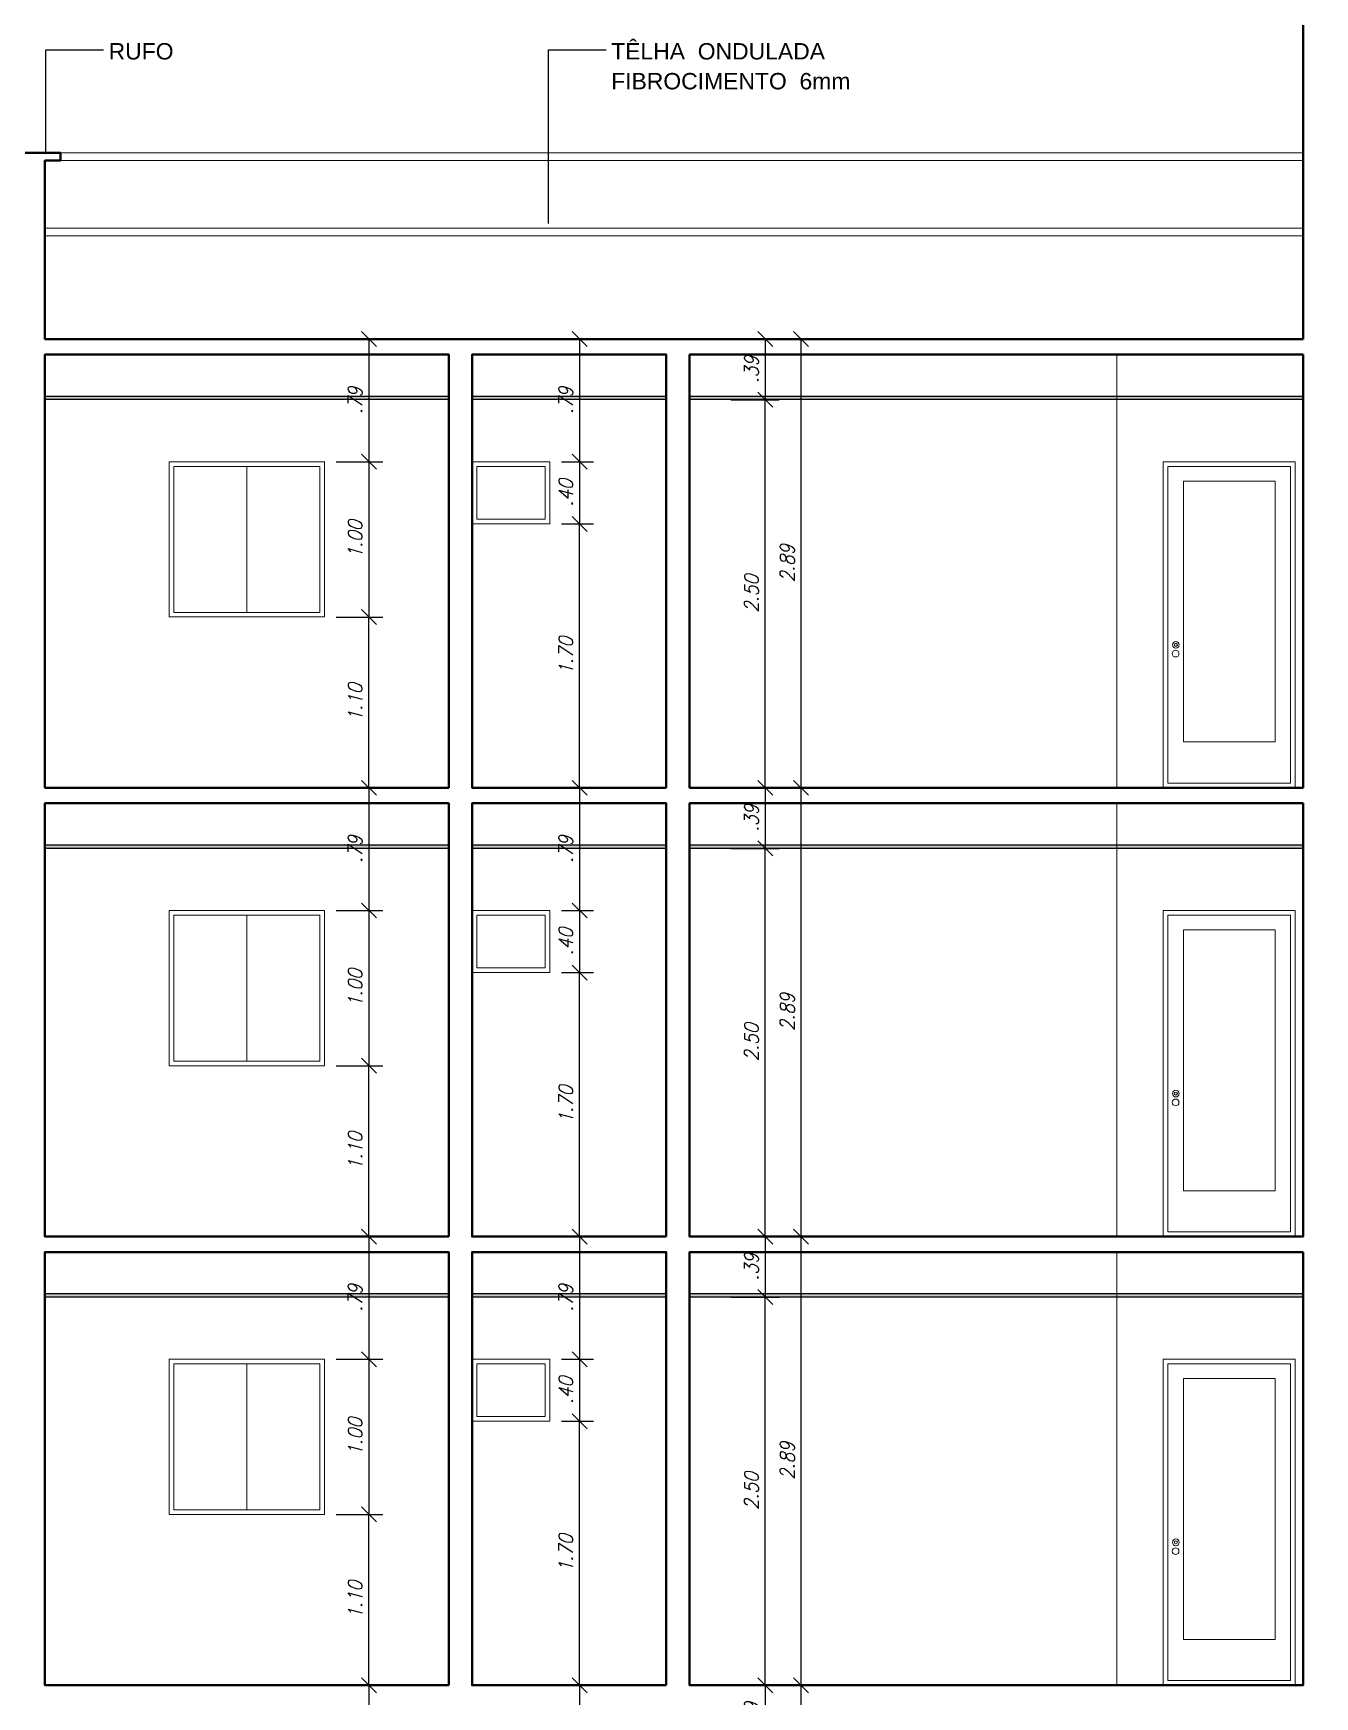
# Model space of a CAD drawing. Header units: millimetres. Extents: x 1865 to 2133, y 1062 to 1142.
# Drawn here: x 1969.46 to 1977.71, y 1117.88 to 1128.59 of the extents above; entities that cross this region are included whole.
import ezdxf

# ---------------------------------------------------------------- set-up
doc = ezdxf.new("R2010")
doc.units = ezdxf.units.MM
doc.header["$PDMODE"] = 35
for name, color, linetype, lineweight in [('COBERTA', 34, 'Continuous', 9), ('Cota', 7, 'Continuous', 9), ('ESQ_INTER', 250, 'Continuous', 9), ('ESQUADRIAS', 250, 'Continuous', 9), ('Plarga', 7, 'Continuous', 40), ('texto', 7, 'Continuous', 13)]:
    doc.layers.add(name, color=color, linetype=linetype, lineweight=lineweight)
doc.layers.add('FÔRRO DE GÊSSO', color=133, linetype='Continuous')
doc.styles.add('arial', font='arial.ttf')
doc.styles.add('romans15', font='romans.shx', dxfattribs={"width": 0.9, "oblique": 15})
doc.dimstyles.new('COTA_50', dxfattribs={"dimscale": 0.5, "dimtxt": 0.181, "dimasz": 0.193, "dimexe": 0.18, "dimexo": 0.15, "dimgap": 0.085, "dimtad": 1, "dimzin": 4, "dimdsep": 46, "dimtxsty": 'romans15', "dimblk1": 'OBLIQUE', "dimblk2": 'OBLIQUE', "dimsah": 1, "dimcen": 0.09, "dimclrd": 256, "dimclre": 256, "dimclrt": 256, "dimadec": 0, "dimazin": 0, "dimtfac": 1, "dimtmove": 2, "dimatfit": 3, "dimldrblk": 'NONE', "dimfxl": 1, "dimtolj": 1, "dimtzin": 1, "dimarcsym": 0})

# ---------------------------------------------------------------- blocks, each defined once
blk = doc.blocks.new('_OBLIQUE')
at = {"color": 0, "linetype": 'ByBlock'}
blk.add_line((-0.5, -0.5), (0.5, 0.5), dxfattribs=at)
blk = doc.blocks.new('*D5')
at = {"layer": 'Cota', "lineweight": -2, "transparency": 16777216}
for p, q in [((1971.411, 1117.953), (1971.712, 1117.953)), ((1971.622, 1117.953), (1971.622, 1117.163)), ((1971.411, 1117.163), (1971.712, 1117.163))]:
    blk.add_line(p, q, dxfattribs=at)
at = {"layer": 'Defpoints', "color": 0, "transparency": 16777216}
for p in [(1971.336, 1117.953), (1971.336, 1117.163), (1971.622, 1117.163)]:
    blk.add_point(p, dxfattribs=at)
at = {"layer": 'Cota', "lineweight": -2, "transparency": 16777216, "xscale": 0.0965, "yscale": 0.0965, "zscale": 0.0965}
for p, rotation in [((1971.622, 1117.953), 90), ((1971.622, 1117.163), 270)]:
    blk.add_blockref('_OBLIQUE', p, dxfattribs=dict(at, rotation=rotation))
at = {"layer": 'Cota', "transparency": 16777216, "insert": (1971.534, 1117.558), "char_height": 0.0905, "attachment_point": 5, "rotation": 90, "style": 'romans15'}
blk.add_mtext('\\A1;.79', dxfattribs=at)
blk = doc.blocks.new('_None')
blk = doc.blocks.new('*D8')
at = {"layer": 'Cota', "lineweight": -2, "transparency": 16777216}
for p, q in [((1972.767, 1117.953), (1973.068, 1117.953)), ((1972.978, 1117.953), (1972.978, 1117.163)), ((1972.861, 1117.163), (1973.068, 1117.163))]:
    blk.add_line(p, q, dxfattribs=at)
at = {"layer": 'Defpoints', "color": 0, "transparency": 16777216}
for p in [(1972.692, 1117.953), (1972.786, 1117.163), (1972.978, 1117.163)]:
    blk.add_point(p, dxfattribs=at)
at = {"layer": 'Cota', "lineweight": -2, "transparency": 16777216, "xscale": 0.0965, "yscale": 0.0965, "zscale": 0.0965}
for p, rotation in [((1972.978, 1117.953), 90), ((1972.978, 1117.163), 270)]:
    blk.add_blockref('_OBLIQUE', p, dxfattribs=dict(at, rotation=rotation))
at = {"layer": 'Cota', "transparency": 16777216, "insert": (1972.89, 1117.558), "char_height": 0.0905, "attachment_point": 5, "rotation": 90, "style": 'romans15'}
blk.add_mtext('\\A1;.79', dxfattribs=at)
blk = doc.blocks.new('*D13')
at = {"layer": 'Cota', "lineweight": -2, "transparency": 16777216}
for p, q in [((1971.411, 1120.053), (1971.712, 1120.053)), ((1971.622, 1120.053), (1971.622, 1119.053)), ((1971.411, 1119.053), (1971.712, 1119.053))]:
    blk.add_line(p, q, dxfattribs=at)
at = {"layer": 'Defpoints', "color": 0, "transparency": 16777216}
for p in [(1971.336, 1120.053), (1971.336, 1119.053), (1971.622, 1119.053)]:
    blk.add_point(p, dxfattribs=at)
at = {"layer": 'Cota', "lineweight": -2, "transparency": 16777216, "xscale": 0.0965, "yscale": 0.0965, "zscale": 0.0965}
for p, rotation in [((1971.622, 1120.053), 90), ((1971.622, 1119.053), 270)]:
    blk.add_blockref('_OBLIQUE', p, dxfattribs=dict(at, rotation=rotation))
at = {"layer": 'Cota', "transparency": 16777216, "insert": (1971.534, 1119.553), "char_height": 0.0905, "attachment_point": 5, "rotation": 90, "style": 'romans15'}
blk.add_mtext('\\A1;1.00', dxfattribs=at)
blk = doc.blocks.new('*D14')
at = {"layer": 'Cota', "lineweight": -2, "transparency": 16777216}
for p, q in [((1971.411, 1119.053), (1971.712, 1119.053)), ((1971.622, 1117.953), (1971.622, 1119.053)), ((1971.411, 1117.953), (1971.712, 1117.953))]:
    blk.add_line(p, q, dxfattribs=at)
at = {"layer": 'Defpoints', "color": 0, "transparency": 16777216}
for p in [(1971.336, 1119.053), (1971.622, 1119.053), (1971.336, 1117.953)]:
    blk.add_point(p, dxfattribs=at)
at = {"layer": 'Cota', "lineweight": -2, "transparency": 16777216, "xscale": 0.0965, "yscale": 0.0965, "zscale": 0.0965}
for p, rotation in [((1971.622, 1119.053), 90), ((1971.622, 1117.953), 270)]:
    blk.add_blockref('_OBLIQUE', p, dxfattribs=dict(at, rotation=rotation))
at = {"layer": 'Cota', "transparency": 16777216, "insert": (1971.534, 1118.503), "char_height": 0.0905, "attachment_point": 5, "rotation": 90, "style": 'romans15'}
blk.add_mtext('\\A1;1.10', dxfattribs=at)
blk = doc.blocks.new('*D15')
at = {"layer": 'Cota', "lineweight": -2, "transparency": 16777216}
for p, q in [((1971.411, 1120.843), (1971.712, 1120.843)), ((1971.622, 1120.843), (1971.622, 1120.053)), ((1971.411, 1120.053), (1971.712, 1120.053))]:
    blk.add_line(p, q, dxfattribs=at)
at = {"layer": 'Defpoints', "color": 0, "transparency": 16777216}
for p in [(1971.336, 1120.843), (1971.336, 1120.053), (1971.622, 1120.053)]:
    blk.add_point(p, dxfattribs=at)
at = {"layer": 'Cota', "lineweight": -2, "transparency": 16777216, "xscale": 0.0965, "yscale": 0.0965, "zscale": 0.0965}
for p, rotation in [((1971.622, 1120.843), 90), ((1971.622, 1120.053), 270)]:
    blk.add_blockref('_OBLIQUE', p, dxfattribs=dict(at, rotation=rotation))
at = {"layer": 'Cota', "transparency": 16777216, "insert": (1971.534, 1120.448), "char_height": 0.0905, "attachment_point": 5, "rotation": 90, "style": 'romans15'}
blk.add_mtext('\\A1;.79', dxfattribs=at)
blk = doc.blocks.new('*D16')
at = {"layer": 'Cota', "lineweight": -2, "transparency": 16777216}
for p, q in [((1972.861, 1120.053), (1973.068, 1120.053)), ((1972.978, 1120.053), (1972.978, 1119.653)), ((1972.861, 1119.653), (1973.068, 1119.653))]:
    blk.add_line(p, q, dxfattribs=at)
at = {"layer": 'Defpoints', "color": 0, "transparency": 16777216}
for p in [(1972.786, 1120.053), (1972.786, 1119.653), (1972.978, 1119.653)]:
    blk.add_point(p, dxfattribs=at)
at = {"layer": 'Cota', "lineweight": -2, "transparency": 16777216, "xscale": 0.0965, "yscale": 0.0965, "zscale": 0.0965}
for p, rotation in [((1972.978, 1120.053), 90), ((1972.978, 1119.653), 270)]:
    blk.add_blockref('_OBLIQUE', p, dxfattribs=dict(at, rotation=rotation))
at = {"layer": 'Cota', "transparency": 16777216, "insert": (1972.89, 1119.853), "char_height": 0.0905, "attachment_point": 5, "rotation": 90, "style": 'romans15'}
blk.add_mtext('\\A1;.40', dxfattribs=at)
blk = doc.blocks.new('*D17')
at = {"layer": 'Cota', "lineweight": -2, "transparency": 16777216}
for p, q in [((1972.861, 1119.653), (1973.068, 1119.653)), ((1972.978, 1117.953), (1972.978, 1119.653)), ((1972.767, 1117.953), (1973.068, 1117.953))]:
    blk.add_line(p, q, dxfattribs=at)
at = {"layer": 'Defpoints', "color": 0, "transparency": 16777216}
for p in [(1972.786, 1119.653), (1972.978, 1119.653), (1972.692, 1117.953)]:
    blk.add_point(p, dxfattribs=at)
at = {"layer": 'Cota', "lineweight": -2, "transparency": 16777216, "xscale": 0.0965, "yscale": 0.0965, "zscale": 0.0965}
for p, rotation in [((1972.978, 1119.653), 90), ((1972.978, 1117.953), 270)]:
    blk.add_blockref('_OBLIQUE', p, dxfattribs=dict(at, rotation=rotation))
at = {"layer": 'Cota', "transparency": 16777216, "insert": (1972.89, 1118.803), "char_height": 0.0905, "attachment_point": 5, "rotation": 90, "style": 'romans15'}
blk.add_mtext('\\A1;1.70', dxfattribs=at)
blk = doc.blocks.new('*D18')
at = {"layer": 'Cota', "lineweight": -2, "transparency": 16777216}
for p, q in [((1972.767, 1120.843), (1973.068, 1120.843)), ((1972.978, 1120.843), (1972.978, 1120.053)), ((1972.861, 1120.053), (1973.068, 1120.053))]:
    blk.add_line(p, q, dxfattribs=at)
at = {"layer": 'Defpoints', "color": 0, "transparency": 16777216}
for p in [(1972.692, 1120.843), (1972.786, 1120.053), (1972.978, 1120.053)]:
    blk.add_point(p, dxfattribs=at)
at = {"layer": 'Cota', "lineweight": -2, "transparency": 16777216, "xscale": 0.0965, "yscale": 0.0965, "zscale": 0.0965}
for p, rotation in [((1972.978, 1120.843), 90), ((1972.978, 1120.053), 270)]:
    blk.add_blockref('_OBLIQUE', p, dxfattribs=dict(at, rotation=rotation))
at = {"layer": 'Cota', "transparency": 16777216, "insert": (1972.89, 1120.448), "char_height": 0.0905, "attachment_point": 5, "rotation": 90, "style": 'romans15'}
blk.add_mtext('\\A1;.79', dxfattribs=at)
blk = doc.blocks.new('*D19')
at = {"layer": 'Cota', "lineweight": -2, "transparency": 16777216}
for p, q in [((1971.411, 1122.943), (1971.712, 1122.943)), ((1971.622, 1122.943), (1971.622, 1121.943)), ((1971.411, 1121.943), (1971.712, 1121.943))]:
    blk.add_line(p, q, dxfattribs=at)
at = {"layer": 'Defpoints', "color": 0, "transparency": 16777216}
for p in [(1971.336, 1122.943), (1971.336, 1121.943), (1971.622, 1121.943)]:
    blk.add_point(p, dxfattribs=at)
at = {"layer": 'Cota', "lineweight": -2, "transparency": 16777216, "xscale": 0.0965, "yscale": 0.0965, "zscale": 0.0965}
for p, rotation in [((1971.622, 1122.943), 90), ((1971.622, 1121.943), 270)]:
    blk.add_blockref('_OBLIQUE', p, dxfattribs=dict(at, rotation=rotation))
at = {"layer": 'Cota', "transparency": 16777216, "insert": (1971.534, 1122.443), "char_height": 0.0905, "attachment_point": 5, "rotation": 90, "style": 'romans15'}
blk.add_mtext('\\A1;1.00', dxfattribs=at)
blk = doc.blocks.new('*D20')
at = {"layer": 'Cota', "lineweight": -2, "transparency": 16777216}
for p, q in [((1971.411, 1121.943), (1971.712, 1121.943)), ((1971.622, 1120.843), (1971.622, 1121.943)), ((1971.411, 1120.843), (1971.712, 1120.843))]:
    blk.add_line(p, q, dxfattribs=at)
at = {"layer": 'Defpoints', "color": 0, "transparency": 16777216}
for p in [(1971.336, 1121.943), (1971.622, 1121.943), (1971.336, 1120.843)]:
    blk.add_point(p, dxfattribs=at)
at = {"layer": 'Cota', "lineweight": -2, "transparency": 16777216, "xscale": 0.0965, "yscale": 0.0965, "zscale": 0.0965}
for p, rotation in [((1971.622, 1121.943), 90), ((1971.622, 1120.843), 270)]:
    blk.add_blockref('_OBLIQUE', p, dxfattribs=dict(at, rotation=rotation))
at = {"layer": 'Cota', "transparency": 16777216, "insert": (1971.534, 1121.393), "char_height": 0.0905, "attachment_point": 5, "rotation": 90, "style": 'romans15'}
blk.add_mtext('\\A1;1.10', dxfattribs=at)
blk = doc.blocks.new('*D21')
at = {"layer": 'Cota', "lineweight": -2, "transparency": 16777216}
for p, q in [((1971.411, 1123.733), (1971.712, 1123.733)), ((1971.622, 1123.733), (1971.622, 1122.943)), ((1971.411, 1122.943), (1971.712, 1122.943))]:
    blk.add_line(p, q, dxfattribs=at)
at = {"layer": 'Defpoints', "color": 0, "transparency": 16777216}
for p in [(1971.336, 1123.733), (1971.336, 1122.943), (1971.622, 1122.943)]:
    blk.add_point(p, dxfattribs=at)
at = {"layer": 'Cota', "lineweight": -2, "transparency": 16777216, "xscale": 0.0965, "yscale": 0.0965, "zscale": 0.0965}
for p, rotation in [((1971.622, 1123.733), 90), ((1971.622, 1122.943), 270)]:
    blk.add_blockref('_OBLIQUE', p, dxfattribs=dict(at, rotation=rotation))
at = {"layer": 'Cota', "transparency": 16777216, "insert": (1971.534, 1123.338), "char_height": 0.0905, "attachment_point": 5, "rotation": 90, "style": 'romans15'}
blk.add_mtext('\\A1;.79', dxfattribs=at)
blk = doc.blocks.new('*D22')
at = {"layer": 'Cota', "lineweight": -2, "transparency": 16777216}
for p, q in [((1972.861, 1122.943), (1973.068, 1122.943)), ((1972.978, 1122.943), (1972.978, 1122.543)), ((1972.861, 1122.543), (1973.068, 1122.543))]:
    blk.add_line(p, q, dxfattribs=at)
at = {"layer": 'Defpoints', "color": 0, "transparency": 16777216}
for p in [(1972.786, 1122.943), (1972.786, 1122.543), (1972.978, 1122.543)]:
    blk.add_point(p, dxfattribs=at)
at = {"layer": 'Cota', "lineweight": -2, "transparency": 16777216, "xscale": 0.0965, "yscale": 0.0965, "zscale": 0.0965}
for p, rotation in [((1972.978, 1122.943), 90), ((1972.978, 1122.543), 270)]:
    blk.add_blockref('_OBLIQUE', p, dxfattribs=dict(at, rotation=rotation))
at = {"layer": 'Cota', "transparency": 16777216, "insert": (1972.89, 1122.743), "char_height": 0.0905, "attachment_point": 5, "rotation": 90, "style": 'romans15'}
blk.add_mtext('\\A1;.40', dxfattribs=at)
blk = doc.blocks.new('*D23')
at = {"layer": 'Cota', "lineweight": -2, "transparency": 16777216}
for p, q in [((1972.861, 1122.543), (1973.068, 1122.543)), ((1972.978, 1120.843), (1972.978, 1122.543)), ((1972.767, 1120.843), (1973.068, 1120.843))]:
    blk.add_line(p, q, dxfattribs=at)
at = {"layer": 'Defpoints', "color": 0, "transparency": 16777216}
for p in [(1972.786, 1122.543), (1972.978, 1122.543), (1972.692, 1120.843)]:
    blk.add_point(p, dxfattribs=at)
at = {"layer": 'Cota', "lineweight": -2, "transparency": 16777216, "xscale": 0.0965, "yscale": 0.0965, "zscale": 0.0965}
for p, rotation in [((1972.978, 1122.543), 90), ((1972.978, 1120.843), 270)]:
    blk.add_blockref('_OBLIQUE', p, dxfattribs=dict(at, rotation=rotation))
at = {"layer": 'Cota', "transparency": 16777216, "insert": (1972.89, 1121.693), "char_height": 0.0905, "attachment_point": 5, "rotation": 90, "style": 'romans15'}
blk.add_mtext('\\A1;1.70', dxfattribs=at)
blk = doc.blocks.new('*D24')
at = {"layer": 'Cota', "lineweight": -2, "transparency": 16777216}
for p, q in [((1972.767, 1123.733), (1973.068, 1123.733)), ((1972.978, 1123.733), (1972.978, 1122.943)), ((1972.861, 1122.943), (1973.068, 1122.943))]:
    blk.add_line(p, q, dxfattribs=at)
at = {"layer": 'Defpoints', "color": 0, "transparency": 16777216}
for p in [(1972.692, 1123.733), (1972.786, 1122.943), (1972.978, 1122.943)]:
    blk.add_point(p, dxfattribs=at)
at = {"layer": 'Cota', "lineweight": -2, "transparency": 16777216, "xscale": 0.0965, "yscale": 0.0965, "zscale": 0.0965}
for p, rotation in [((1972.978, 1123.733), 90), ((1972.978, 1122.943), 270)]:
    blk.add_blockref('_OBLIQUE', p, dxfattribs=dict(at, rotation=rotation))
at = {"layer": 'Cota', "transparency": 16777216, "insert": (1972.89, 1123.338), "char_height": 0.0905, "attachment_point": 5, "rotation": 90, "style": 'romans15'}
blk.add_mtext('\\A1;.79', dxfattribs=at)
blk = doc.blocks.new('*D43')
at = {"layer": 'Cota', "lineweight": -2, "transparency": 16777216}
for p, q in [((1971.411, 1125.833), (1971.712, 1125.833)), ((1971.622, 1125.833), (1971.622, 1124.833)), ((1971.411, 1124.833), (1971.712, 1124.833))]:
    blk.add_line(p, q, dxfattribs=at)
at = {"layer": 'Defpoints', "color": 0, "lineweight": 30, "transparency": 16777216}
for p in [(1971.336, 1125.833), (1971.336, 1124.833), (1971.622, 1124.833)]:
    blk.add_point(p, dxfattribs=at)
at = {"layer": 'Cota', "lineweight": -2, "transparency": 16777216, "xscale": 0.0965, "yscale": 0.0965, "zscale": 0.0965}
for p, rotation in [((1971.622, 1125.833), 90), ((1971.622, 1124.833), 270)]:
    blk.add_blockref('_OBLIQUE', p, dxfattribs=dict(at, rotation=rotation))
at = {"layer": 'Cota', "transparency": 16777216, "insert": (1971.534, 1125.333), "char_height": 0.0905, "attachment_point": 5, "rotation": 90, "style": 'romans15'}
blk.add_mtext('\\A1;1.00', dxfattribs=at)
blk = doc.blocks.new('*D44')
at = {"layer": 'Cota', "lineweight": -2, "transparency": 16777216}
for p, q in [((1971.411, 1124.833), (1971.712, 1124.833)), ((1971.622, 1123.733), (1971.622, 1124.833)), ((1971.411, 1123.733), (1971.712, 1123.733))]:
    blk.add_line(p, q, dxfattribs=at)
at = {"layer": 'Defpoints', "color": 0, "lineweight": 30, "transparency": 16777216}
for p in [(1971.336, 1124.833), (1971.622, 1124.833), (1971.336, 1123.733)]:
    blk.add_point(p, dxfattribs=at)
at = {"layer": 'Cota', "lineweight": -2, "transparency": 16777216, "xscale": 0.0965, "yscale": 0.0965, "zscale": 0.0965}
for p, rotation in [((1971.622, 1124.833), 90), ((1971.622, 1123.733), 270)]:
    blk.add_blockref('_OBLIQUE', p, dxfattribs=dict(at, rotation=rotation))
at = {"layer": 'Cota', "transparency": 16777216, "insert": (1971.534, 1124.283), "char_height": 0.0905, "attachment_point": 5, "rotation": 90, "style": 'romans15'}
blk.add_mtext('\\A1;1.10', dxfattribs=at)
blk = doc.blocks.new('*D45')
at = {"layer": 'Cota', "lineweight": -2, "transparency": 16777216}
for p, q in [((1971.411, 1126.623), (1971.712, 1126.623)), ((1971.622, 1126.623), (1971.622, 1125.833)), ((1971.411, 1125.833), (1971.712, 1125.833))]:
    blk.add_line(p, q, dxfattribs=at)
at = {"layer": 'Defpoints', "color": 0, "lineweight": 30, "transparency": 16777216}
for p in [(1971.336, 1126.623), (1971.336, 1125.833), (1971.622, 1125.833)]:
    blk.add_point(p, dxfattribs=at)
at = {"layer": 'Cota', "lineweight": -2, "transparency": 16777216, "xscale": 0.0965, "yscale": 0.0965, "zscale": 0.0965}
for p, rotation in [((1971.622, 1126.623), 90), ((1971.622, 1125.833), 270)]:
    blk.add_blockref('_OBLIQUE', p, dxfattribs=dict(at, rotation=rotation))
at = {"layer": 'Cota', "transparency": 16777216, "insert": (1971.534, 1126.228), "char_height": 0.0905, "attachment_point": 5, "rotation": 90, "style": 'romans15'}
blk.add_mtext('\\A1;.79', dxfattribs=at)
blk = doc.blocks.new('*D46')
at = {"layer": 'Cota', "lineweight": -2, "transparency": 16777216}
for p, q in [((1972.861, 1125.833), (1973.068, 1125.833)), ((1972.978, 1125.833), (1972.978, 1125.433)), ((1972.861, 1125.433), (1973.068, 1125.433))]:
    blk.add_line(p, q, dxfattribs=at)
at = {"layer": 'Defpoints', "color": 0, "lineweight": 30, "transparency": 16777216}
for p in [(1972.786, 1125.833), (1972.786, 1125.433), (1972.978, 1125.433)]:
    blk.add_point(p, dxfattribs=at)
at = {"layer": 'Cota', "lineweight": -2, "transparency": 16777216, "xscale": 0.0965, "yscale": 0.0965, "zscale": 0.0965}
for p, rotation in [((1972.978, 1125.833), 90), ((1972.978, 1125.433), 270)]:
    blk.add_blockref('_OBLIQUE', p, dxfattribs=dict(at, rotation=rotation))
at = {"layer": 'Cota', "transparency": 16777216, "insert": (1972.89, 1125.633), "char_height": 0.0905, "attachment_point": 5, "rotation": 90, "style": 'romans15'}
blk.add_mtext('\\A1;.40', dxfattribs=at)
blk = doc.blocks.new('*D47')
at = {"layer": 'Cota', "lineweight": -2, "transparency": 16777216}
for p, q in [((1972.861, 1125.433), (1973.068, 1125.433)), ((1972.978, 1123.733), (1972.978, 1125.433)), ((1972.767, 1123.733), (1973.068, 1123.733))]:
    blk.add_line(p, q, dxfattribs=at)
at = {"layer": 'Defpoints', "color": 0, "lineweight": 30, "transparency": 16777216}
for p in [(1972.786, 1125.433), (1972.978, 1125.433), (1972.692, 1123.733)]:
    blk.add_point(p, dxfattribs=at)
at = {"layer": 'Cota', "lineweight": -2, "transparency": 16777216, "xscale": 0.0965, "yscale": 0.0965, "zscale": 0.0965}
for p, rotation in [((1972.978, 1125.433), 90), ((1972.978, 1123.733), 270)]:
    blk.add_blockref('_OBLIQUE', p, dxfattribs=dict(at, rotation=rotation))
at = {"layer": 'Cota', "transparency": 16777216, "insert": (1972.89, 1124.583), "char_height": 0.0905, "attachment_point": 5, "rotation": 90, "style": 'romans15'}
blk.add_mtext('\\A1;1.70', dxfattribs=at)
blk = doc.blocks.new('*D48')
at = {"layer": 'Cota', "lineweight": -2, "transparency": 16777216}
for p, q in [((1972.767, 1126.623), (1973.068, 1126.623)), ((1972.978, 1126.623), (1972.978, 1125.833)), ((1972.861, 1125.833), (1973.068, 1125.833))]:
    blk.add_line(p, q, dxfattribs=at)
at = {"layer": 'Defpoints', "color": 0, "lineweight": 30, "transparency": 16777216}
for p in [(1972.692, 1126.623), (1972.786, 1125.833), (1972.978, 1125.833)]:
    blk.add_point(p, dxfattribs=at)
at = {"layer": 'Cota', "lineweight": -2, "transparency": 16777216, "xscale": 0.0965, "yscale": 0.0965, "zscale": 0.0965}
for p, rotation in [((1972.978, 1126.623), 90), ((1972.978, 1125.833), 270)]:
    blk.add_blockref('_OBLIQUE', p, dxfattribs=dict(at, rotation=rotation))
at = {"layer": 'Cota', "transparency": 16777216, "insert": (1972.89, 1126.228), "char_height": 0.0905, "attachment_point": 5, "rotation": 90, "style": 'romans15'}
blk.add_mtext('\\A1;.79', dxfattribs=at)
blk = doc.blocks.new('*D67')
at = {"layer": 'Cota', "lineweight": -2, "transparency": 16777216}
for p, q in [((1973.953, 1117.953), (1974.264, 1117.953)), ((1974.174, 1117.953), (1974.174, 1117.563)), ((1973.953, 1117.563), (1974.264, 1117.563))]:
    blk.add_line(p, q, dxfattribs=at)
at = {"layer": 'Defpoints', "color": 0, "transparency": 16777216}
for p in [(1973.878, 1117.953), (1973.878, 1117.563), (1974.174, 1117.563)]:
    blk.add_point(p, dxfattribs=at)
at = {"layer": 'Cota', "lineweight": -2, "transparency": 16777216, "xscale": 0.0965, "yscale": 0.0965, "zscale": 0.0965}
for p, rotation in [((1974.174, 1117.953), 90), ((1974.174, 1117.563), 270)]:
    blk.add_blockref('_OBLIQUE', p, dxfattribs=dict(at, rotation=rotation))
at = {"layer": 'Cota', "transparency": 16777216, "insert": (1974.086, 1117.758), "char_height": 0.0905, "attachment_point": 5, "rotation": 90, "style": 'romans15'}
blk.add_mtext('\\A1;.39', dxfattribs=at)
blk = doc.blocks.new('*D68')
at = {"layer": 'Cota', "lineweight": -2, "transparency": 16777216}
for p, q in [((1974.249, 1117.953), (1974.494, 1117.953)), ((1974.404, 1115.063), (1974.404, 1117.953)), ((1974.193, 1115.063), (1974.494, 1115.063))]:
    blk.add_line(p, q, dxfattribs=at)
at = {"layer": 'Defpoints', "color": 0, "transparency": 16777216}
for p in [(1974.174, 1117.953), (1974.404, 1117.953), (1974.118, 1115.063)]:
    blk.add_point(p, dxfattribs=at)
at = {"layer": 'Cota', "lineweight": -2, "transparency": 16777216, "xscale": 0.0965, "yscale": 0.0965, "zscale": 0.0965}
for p, rotation in [((1974.404, 1117.953), 90), ((1974.404, 1115.063), 270)]:
    blk.add_blockref('_OBLIQUE', p, dxfattribs=dict(at, rotation=rotation))
at = {"layer": 'Cota', "transparency": 16777216, "insert": (1974.316, 1116.508), "char_height": 0.0905, "attachment_point": 5, "rotation": 90, "style": 'romans15'}
blk.add_mtext('\\A1;2.89', dxfattribs=at)
blk = doc.blocks.new('*D69')
at = {"layer": 'Cota', "lineweight": -2, "transparency": 16777216}
for p, q in [((1973.953, 1120.453), (1974.264, 1120.453)), ((1974.174, 1117.953), (1974.174, 1120.453)), ((1973.963, 1117.953), (1974.264, 1117.953))]:
    blk.add_line(p, q, dxfattribs=at)
at = {"layer": 'Defpoints', "color": 0, "transparency": 16777216}
for p in [(1973.878, 1120.453), (1974.174, 1120.453), (1973.888, 1117.953)]:
    blk.add_point(p, dxfattribs=at)
at = {"layer": 'Cota', "lineweight": -2, "transparency": 16777216, "xscale": 0.0965, "yscale": 0.0965, "zscale": 0.0965}
for p, rotation in [((1974.174, 1120.453), 90), ((1974.174, 1117.953), 270)]:
    blk.add_blockref('_OBLIQUE', p, dxfattribs=dict(at, rotation=rotation))
at = {"layer": 'Cota', "transparency": 16777216, "insert": (1974.086, 1119.203), "char_height": 0.0905, "attachment_point": 5, "rotation": 90, "style": 'romans15'}
blk.add_mtext('\\A1;2.50', dxfattribs=at)
blk = doc.blocks.new('*D70')
at = {"layer": 'Cota', "lineweight": -2, "transparency": 16777216}
for p, q in [((1973.953, 1120.843), (1974.264, 1120.843)), ((1974.174, 1120.843), (1974.174, 1120.453)), ((1973.953, 1120.453), (1974.264, 1120.453))]:
    blk.add_line(p, q, dxfattribs=at)
at = {"layer": 'Defpoints', "color": 0, "transparency": 16777216}
for p in [(1973.878, 1120.843), (1973.878, 1120.453), (1974.174, 1120.453)]:
    blk.add_point(p, dxfattribs=at)
at = {"layer": 'Cota', "lineweight": -2, "transparency": 16777216, "xscale": 0.0965, "yscale": 0.0965, "zscale": 0.0965}
for p, rotation in [((1974.174, 1120.843), 90), ((1974.174, 1120.453), 270)]:
    blk.add_blockref('_OBLIQUE', p, dxfattribs=dict(at, rotation=rotation))
at = {"layer": 'Cota', "transparency": 16777216, "insert": (1974.086, 1120.648), "char_height": 0.0905, "attachment_point": 5, "rotation": 90, "style": 'romans15'}
blk.add_mtext('\\A1;.39', dxfattribs=at)
blk = doc.blocks.new('*D71')
at = {"layer": 'Cota', "lineweight": -2, "transparency": 16777216}
for p, q in [((1974.249, 1120.843), (1974.494, 1120.843)), ((1974.404, 1117.953), (1974.404, 1120.843)), ((1974.193, 1117.953), (1974.494, 1117.953))]:
    blk.add_line(p, q, dxfattribs=at)
at = {"layer": 'Defpoints', "color": 0, "transparency": 16777216}
for p in [(1974.174, 1120.843), (1974.404, 1120.843), (1974.118, 1117.953)]:
    blk.add_point(p, dxfattribs=at)
at = {"layer": 'Cota', "lineweight": -2, "transparency": 16777216, "xscale": 0.0965, "yscale": 0.0965, "zscale": 0.0965}
for p, rotation in [((1974.404, 1120.843), 90), ((1974.404, 1117.953), 270)]:
    blk.add_blockref('_OBLIQUE', p, dxfattribs=dict(at, rotation=rotation))
at = {"layer": 'Cota', "transparency": 16777216, "insert": (1974.316, 1119.398), "char_height": 0.0905, "attachment_point": 5, "rotation": 90, "style": 'romans15'}
blk.add_mtext('\\A1;2.89', dxfattribs=at)
blk = doc.blocks.new('*D72')
at = {"layer": 'Cota', "lineweight": -2, "transparency": 16777216}
for p, q in [((1973.953, 1123.343), (1974.264, 1123.343)), ((1974.174, 1120.843), (1974.174, 1123.343)), ((1973.963, 1120.843), (1974.264, 1120.843))]:
    blk.add_line(p, q, dxfattribs=at)
at = {"layer": 'Defpoints', "color": 0, "transparency": 16777216}
for p in [(1973.878, 1123.343), (1974.174, 1123.343), (1973.888, 1120.843)]:
    blk.add_point(p, dxfattribs=at)
at = {"layer": 'Cota', "lineweight": -2, "transparency": 16777216, "xscale": 0.0965, "yscale": 0.0965, "zscale": 0.0965}
for p, rotation in [((1974.174, 1123.343), 90), ((1974.174, 1120.843), 270)]:
    blk.add_blockref('_OBLIQUE', p, dxfattribs=dict(at, rotation=rotation))
at = {"layer": 'Cota', "transparency": 16777216, "insert": (1974.086, 1122.093), "char_height": 0.0905, "attachment_point": 5, "rotation": 90, "style": 'romans15'}
blk.add_mtext('\\A1;2.50', dxfattribs=at)
blk = doc.blocks.new('*D73')
at = {"layer": 'Cota', "lineweight": -2, "transparency": 16777216}
for p, q in [((1973.953, 1123.733), (1974.264, 1123.733)), ((1974.174, 1123.733), (1974.174, 1123.343)), ((1973.953, 1123.343), (1974.264, 1123.343))]:
    blk.add_line(p, q, dxfattribs=at)
at = {"layer": 'Defpoints', "color": 0, "transparency": 16777216}
for p in [(1973.878, 1123.733), (1973.878, 1123.343), (1974.174, 1123.343)]:
    blk.add_point(p, dxfattribs=at)
at = {"layer": 'Cota', "lineweight": -2, "transparency": 16777216, "xscale": 0.0965, "yscale": 0.0965, "zscale": 0.0965}
for p, rotation in [((1974.174, 1123.733), 90), ((1974.174, 1123.343), 270)]:
    blk.add_blockref('_OBLIQUE', p, dxfattribs=dict(at, rotation=rotation))
at = {"layer": 'Cota', "transparency": 16777216, "insert": (1974.086, 1123.538), "char_height": 0.0905, "attachment_point": 5, "rotation": 90, "style": 'romans15'}
blk.add_mtext('\\A1;.39', dxfattribs=at)
blk = doc.blocks.new('*D74')
at = {"layer": 'Cota', "lineweight": -2, "transparency": 16777216}
for p, q in [((1974.249, 1123.733), (1974.494, 1123.733)), ((1974.404, 1120.843), (1974.404, 1123.733)), ((1974.193, 1120.843), (1974.494, 1120.843))]:
    blk.add_line(p, q, dxfattribs=at)
at = {"layer": 'Defpoints', "color": 0, "transparency": 16777216}
for p in [(1974.174, 1123.733), (1974.404, 1123.733), (1974.118, 1120.843)]:
    blk.add_point(p, dxfattribs=at)
at = {"layer": 'Cota', "lineweight": -2, "transparency": 16777216, "xscale": 0.0965, "yscale": 0.0965, "zscale": 0.0965}
for p, rotation in [((1974.404, 1123.733), 90), ((1974.404, 1120.843), 270)]:
    blk.add_blockref('_OBLIQUE', p, dxfattribs=dict(at, rotation=rotation))
at = {"layer": 'Cota', "transparency": 16777216, "insert": (1974.316, 1122.288), "char_height": 0.0905, "attachment_point": 5, "rotation": 90, "style": 'romans15'}
blk.add_mtext('\\A1;2.89', dxfattribs=at)
blk = doc.blocks.new('*D81')
at = {"layer": 'Cota', "lineweight": -2, "transparency": 16777216}
for p, q in [((1973.953, 1126.233), (1974.264, 1126.233)), ((1974.174, 1123.733), (1974.174, 1126.233)), ((1973.963, 1123.733), (1974.264, 1123.733))]:
    blk.add_line(p, q, dxfattribs=at)
at = {"layer": 'Defpoints', "color": 0, "lineweight": 30, "transparency": 16777216}
for p in [(1973.878, 1126.233), (1974.174, 1126.233), (1973.888, 1123.733)]:
    blk.add_point(p, dxfattribs=at)
at = {"layer": 'Cota', "lineweight": -2, "transparency": 16777216, "xscale": 0.0965, "yscale": 0.0965, "zscale": 0.0965}
for p, rotation in [((1974.174, 1126.233), 90), ((1974.174, 1123.733), 270)]:
    blk.add_blockref('_OBLIQUE', p, dxfattribs=dict(at, rotation=rotation))
at = {"layer": 'Cota', "transparency": 16777216, "insert": (1974.086, 1124.983), "char_height": 0.0905, "attachment_point": 5, "rotation": 90, "style": 'romans15'}
blk.add_mtext('\\A1;2.50', dxfattribs=at)
blk = doc.blocks.new('*D82')
at = {"layer": 'Cota', "lineweight": -2, "transparency": 16777216}
for p, q in [((1973.953, 1126.623), (1974.264, 1126.623)), ((1974.174, 1126.623), (1974.174, 1126.233)), ((1973.953, 1126.233), (1974.264, 1126.233))]:
    blk.add_line(p, q, dxfattribs=at)
at = {"layer": 'Defpoints', "color": 0, "lineweight": 30, "transparency": 16777216}
for p in [(1973.878, 1126.623), (1973.878, 1126.233), (1974.174, 1126.233)]:
    blk.add_point(p, dxfattribs=at)
at = {"layer": 'Cota', "lineweight": -2, "transparency": 16777216, "xscale": 0.0965, "yscale": 0.0965, "zscale": 0.0965}
for p, rotation in [((1974.174, 1126.623), 90), ((1974.174, 1126.233), 270)]:
    blk.add_blockref('_OBLIQUE', p, dxfattribs=dict(at, rotation=rotation))
at = {"layer": 'Cota', "transparency": 16777216, "insert": (1974.086, 1126.428), "char_height": 0.0905, "attachment_point": 5, "rotation": 90, "style": 'romans15'}
blk.add_mtext('\\A1;.39', dxfattribs=at)
blk = doc.blocks.new('*D83')
at = {"layer": 'Cota', "lineweight": -2, "transparency": 16777216}
for p, q in [((1974.249, 1126.623), (1974.494, 1126.623)), ((1974.404, 1123.733), (1974.404, 1126.623)), ((1974.193, 1123.733), (1974.494, 1123.733))]:
    blk.add_line(p, q, dxfattribs=at)
at = {"layer": 'Defpoints', "color": 0, "lineweight": 30, "transparency": 16777216}
for p in [(1974.174, 1126.623), (1974.404, 1126.623), (1974.118, 1123.733)]:
    blk.add_point(p, dxfattribs=at)
at = {"layer": 'Cota', "lineweight": -2, "transparency": 16777216, "xscale": 0.0965, "yscale": 0.0965, "zscale": 0.0965}
for p, rotation in [((1974.404, 1126.623), 90), ((1974.404, 1123.733), 270)]:
    blk.add_blockref('_OBLIQUE', p, dxfattribs=dict(at, rotation=rotation))
at = {"layer": 'Cota', "transparency": 16777216, "insert": (1974.316, 1125.178), "char_height": 0.0905, "attachment_point": 5, "rotation": 90, "style": 'romans15'}
blk.add_mtext('\\A1;2.89', dxfattribs=at)

msp = doc.modelspace()

# ---------------------------------------------------------------- hatches: boundary and pattern name
at = {"layer": 'FÔRRO DE GÊSSO'}
h = msp.add_hatch(color=256, dxfattribs=at)
h.dxf.hatch_style = 1
h.paths.add_polyline_path([(1972.1363, 1126.2533), (1969.5363, 1126.2533), (1969.5363, 1126.2333), (1972.1363, 1126.2333)])
h.paths.add_polyline_path([(1971.6011, 1126.1093), (1971.6011, 1126.3175), (1971.4669, 1126.3534), (1971.4669, 1126.1453)], flags=9)
h = msp.add_hatch(color=256, dxfattribs=at)
h.dxf.hatch_style = 1
h.paths.add_polyline_path([(1973.5363, 1126.2533), (1972.2863, 1126.2533), (1972.2863, 1126.2333), (1973.5363, 1126.2333)])
h.paths.add_polyline_path([(1972.957, 1126.1093), (1972.957, 1126.3175), (1972.8228, 1126.3534), (1972.8228, 1126.1453)], flags=9)
h = msp.add_hatch(color=256, dxfattribs=at)
h.dxf.hatch_style = 1
h.paths.add_polyline_path([(1977.6363, 1126.2533), (1976.4363, 1126.2533), (1976.4363, 1126.2333), (1977.6363, 1126.2333)])
h.paths.add_polyline_path([(1976.4363, 1126.2533), (1973.6863, 1126.2533), (1973.6863, 1126.2333), (1976.4363, 1126.2333)])
h = msp.add_hatch(color=256, dxfattribs=at)
h.dxf.hatch_style = 1
h.paths.add_polyline_path([(1972.1363, 1123.3633), (1969.5363, 1123.3633), (1969.5363, 1123.3433), (1972.1363, 1123.3433)])
h.paths.add_polyline_path([(1971.6011, 1123.2193), (1971.6011, 1123.4275), (1971.4669, 1123.4634), (1971.4669, 1123.2553)], flags=9)
h = msp.add_hatch(color=256, dxfattribs=at)
h.dxf.hatch_style = 1
h.paths.add_polyline_path([(1973.5363, 1123.3633), (1972.2863, 1123.3633), (1972.2863, 1123.3433), (1973.5363, 1123.3433)])
h.paths.add_polyline_path([(1972.957, 1123.2193), (1972.957, 1123.4275), (1972.8228, 1123.4634), (1972.8228, 1123.2553)], flags=9)
h = msp.add_hatch(color=256, dxfattribs=at)
h.dxf.hatch_style = 1
h.paths.add_polyline_path([(1977.6363, 1123.3633), (1976.4363, 1123.3633), (1976.4363, 1123.3433), (1977.6363, 1123.3433)])
h.paths.add_polyline_path([(1976.4363, 1123.3633), (1973.6863, 1123.3633), (1973.6863, 1123.3433), (1976.4363, 1123.3433)])
h = msp.add_hatch(color=256, dxfattribs=at)
h.dxf.hatch_style = 1
h.paths.add_polyline_path([(1972.1363, 1120.4733), (1969.5363, 1120.4733), (1969.5363, 1120.4533), (1972.1363, 1120.4533)])
h.paths.add_polyline_path([(1971.6011, 1120.3293), (1971.6011, 1120.5375), (1971.4669, 1120.5734), (1971.4669, 1120.3653)], flags=9)
h = msp.add_hatch(color=256, dxfattribs=at)
h.dxf.hatch_style = 1
h.paths.add_polyline_path([(1973.5363, 1120.4733), (1972.2863, 1120.4733), (1972.2863, 1120.4533), (1973.5363, 1120.4533)])
h.paths.add_polyline_path([(1972.957, 1120.3293), (1972.957, 1120.5375), (1972.8228, 1120.5734), (1972.8228, 1120.3653)], flags=9)
h = msp.add_hatch(color=256, dxfattribs=at)
h.dxf.hatch_style = 1
h.paths.add_polyline_path([(1977.6363, 1120.4733), (1976.4363, 1120.4733), (1976.4363, 1120.4533), (1977.6363, 1120.4533)])
h.paths.add_polyline_path([(1976.4363, 1120.4733), (1973.6863, 1120.4733), (1973.6863, 1120.4533), (1976.4363, 1120.4533)])

# ---------------------------------------------------------------- linework, layer by layer
at = {"lineweight": 5}
for p, q in [((1969.6363, 1127.8233), (1977.6363, 1127.8233)), ((1969.6363, 1127.7733), (1977.6363, 1127.7733))]:
    msp.add_line(p, q, dxfattribs=at)
for points in [[(1969.5427, 1127.8233), (1969.5427, 1128.4853), (1969.9134, 1128.4853)], [(1972.7781, 1127.3683), (1972.7781, 1128.4853), (1973.1489, 1128.4853)]]:
    msp.add_lwpolyline(points)
for points in [[(1976.4363, 1123.7333), (1976.4363, 1126.5233)], [(1976.4363, 1120.8433), (1976.4363, 1123.6333)], [(1976.4363, 1117.9533), (1976.4363, 1120.7433)]]:
    msp.add_lwpolyline(points, dxfattribs=at)
at = {"layer": 'COBERTA'}
for points in [[(1977.6363, 1127.338), (1969.5363, 1127.338)], [(1977.6363, 1127.2878), (1969.5363, 1127.2878)]]:
    msp.add_lwpolyline(points, dxfattribs=at)
at = {"layer": 'ESQ_INTER'}
for points in [[(1970.3363, 1124.8333), (1971.3363, 1124.8333), (1971.3363, 1125.8333), (1970.3363, 1125.8333)], [(1970.3663, 1124.8633), (1971.3063, 1124.8633), (1971.3063, 1125.8033), (1970.3663, 1125.8033)], [(1972.7863, 1125.4333), (1972.2863, 1125.4333), (1972.2863, 1125.8333), (1972.7863, 1125.8333)], [(1972.7563, 1125.4633), (1972.3163, 1125.4633), (1972.3163, 1125.8033), (1972.7563, 1125.8033)], [(1970.3363, 1121.9433), (1971.3363, 1121.9433), (1971.3363, 1122.9433), (1970.3363, 1122.9433)], [(1970.3663, 1121.9733), (1971.3063, 1121.9733), (1971.3063, 1122.9133), (1970.3663, 1122.9133)], [(1972.7863, 1122.5433), (1972.2863, 1122.5433), (1972.2863, 1122.9433), (1972.7863, 1122.9433)], [(1972.7563, 1122.5733), (1972.3163, 1122.5733), (1972.3163, 1122.9133), (1972.7563, 1122.9133)], [(1970.3363, 1119.0533), (1971.3363, 1119.0533), (1971.3363, 1120.0533), (1970.3363, 1120.0533)], [(1970.3663, 1119.0833), (1971.3063, 1119.0833), (1971.3063, 1120.0233), (1970.3663, 1120.0233)], [(1972.7863, 1119.6533), (1972.2863, 1119.6533), (1972.2863, 1120.0533), (1972.7863, 1120.0533)], [(1972.7563, 1119.6833), (1972.3163, 1119.6833), (1972.3163, 1120.0233), (1972.7563, 1120.0233)]]:
    msp.add_lwpolyline(points, close=True, dxfattribs=at)
for points in [[(1970.8363, 1125.8033), (1970.8363, 1124.8633)], [(1970.8363, 1122.9133), (1970.8363, 1121.9733)], [(1970.8363, 1120.0233), (1970.8363, 1119.0833)]]:
    msp.add_lwpolyline(points, dxfattribs=at)
at = {"layer": 'ESQUADRIAS', "ltscale": 0.02}
for points in [[(1976.7363, 1123.7333), (1976.7363, 1125.8333), (1977.5863, 1125.8333), (1977.5863, 1123.7333)], [(1976.7363, 1120.8433), (1976.7363, 1122.9433), (1977.5863, 1122.9433), (1977.5863, 1120.8433)], [(1976.7363, 1117.9533), (1976.7363, 1120.0533), (1977.5863, 1120.0533), (1977.5863, 1117.9533)]]:
    msp.add_lwpolyline(points, dxfattribs=at)
for points in [[(1976.7663, 1123.7633), (1976.7663, 1125.8033), (1977.5563, 1125.8033), (1977.5563, 1123.7633)], [(1976.8663, 1124.0283), (1976.8663, 1125.7083), (1977.4563, 1125.7083), (1977.4563, 1124.0283)], [(1976.7663, 1120.8733), (1976.7663, 1122.9133), (1977.5563, 1122.9133), (1977.5563, 1120.8733)], [(1976.8663, 1121.1383), (1976.8663, 1122.8183), (1977.4563, 1122.8183), (1977.4563, 1121.1383)], [(1976.7663, 1117.9833), (1976.7663, 1120.0233), (1977.5563, 1120.0233), (1977.5563, 1117.9833)], [(1976.8663, 1118.2483), (1976.8663, 1119.9283), (1977.4563, 1119.9283), (1977.4563, 1118.2483)]]:
    msp.add_lwpolyline(points, close=True, dxfattribs=at)
for centre in [(1976.8159, 1124.5972), (1976.8159, 1121.7072), (1976.8159, 1118.8172)]:
    msp.add_circle(centre, 0.0215, dxfattribs=at)
at = {"layer": 'ESQUADRIAS'}
for centre, radius in [((1976.8174, 1124.6539), 0.0218), ((1976.8174, 1124.6539), 0.01), ((1976.8174, 1121.7639), 0.0218), ((1976.8174, 1121.7639), 0.01), ((1976.8174, 1118.8739), 0.0218), ((1976.8174, 1118.8739), 0.01)]:
    msp.add_circle(centre, radius, dxfattribs=at)
at = {"layer": 'FÔRRO DE GÊSSO'}
for points in [[(1972.1363, 1126.2533), (1969.5363, 1126.2533)], [(1972.1363, 1126.2333), (1969.5363, 1126.2333)], [(1973.5363, 1126.2533), (1972.2863, 1126.2533)], [(1973.5363, 1126.2333), (1972.2863, 1126.2333)], [(1977.6363, 1126.2533), (1973.6863, 1126.2533)], [(1977.6363, 1126.2333), (1973.6863, 1126.2333)], [(1972.1363, 1123.3633), (1969.5363, 1123.3633)], [(1972.1363, 1123.3433), (1969.5363, 1123.3433)], [(1973.5363, 1123.3633), (1972.2863, 1123.3633)], [(1973.5363, 1123.3433), (1972.2863, 1123.3433)], [(1977.6363, 1123.3633), (1973.6863, 1123.3633)], [(1977.6363, 1123.3433), (1973.6863, 1123.3433)], [(1972.1363, 1120.4733), (1969.5363, 1120.4733)], [(1972.1363, 1120.4533), (1969.5363, 1120.4533)], [(1973.5363, 1120.4733), (1972.2863, 1120.4733)], [(1973.5363, 1120.4533), (1972.2863, 1120.4533)], [(1977.6363, 1120.4733), (1973.6863, 1120.4733)], [(1977.6363, 1120.4533), (1973.6863, 1120.4533)]]:
    msp.add_lwpolyline(points, dxfattribs=at)
at = {"layer": 'Plarga'}
for points in [[(1977.6363, 1126.6233), (1977.6363, 1131.4333), (1977.5363, 1131.4333), (1977.5363, 1131.5333), (1985.4358, 1131.5333), (1985.4358, 1131.4333), (1985.3358, 1131.4333), (1985.3358, 1109.4533), (1991.2613, 1109.4533), (1991.2613, 1113.3733), (1991.4613, 1113.3733), (1991.4613, 1109.4533)], [(1977.6363, 1126.6233), (1969.5363, 1126.6233), (1969.5363, 1127.7733), (1969.6363, 1127.7733), (1969.6363, 1127.8233), (1969.3863, 1127.8233), (1969.3863, 1109.4533)]]:
    msp.add_lwpolyline(points, dxfattribs=at)
for points in [[(1972.1363, 1123.7333), (1972.1363, 1126.5233), (1969.5363, 1126.5233), (1969.5363, 1123.7333)], [(1973.5363, 1123.7333), (1972.2863, 1123.7333), (1972.2863, 1126.5233), (1973.5363, 1126.5233)], [(1977.6363, 1126.5233), (1977.6363, 1123.7333), (1973.6863, 1123.7333), (1973.6863, 1126.5233)], [(1972.1363, 1120.8433), (1972.1363, 1123.6333), (1969.5363, 1123.6333), (1969.5363, 1120.8433)], [(1973.5363, 1120.8433), (1972.2863, 1120.8433), (1972.2863, 1123.6333), (1973.5363, 1123.6333)], [(1977.6363, 1123.6333), (1977.6363, 1120.8433), (1973.6863, 1120.8433), (1973.6863, 1123.6333)], [(1972.1363, 1117.9533), (1972.1363, 1120.7433), (1969.5363, 1120.7433), (1969.5363, 1117.9533)], [(1973.5363, 1117.9533), (1972.2863, 1117.9533), (1972.2863, 1120.7433), (1973.5363, 1120.7433)], [(1977.6363, 1120.7433), (1977.6363, 1117.9533), (1973.6863, 1117.9533), (1973.6863, 1120.7433)]]:
    msp.add_lwpolyline(points, close=True, dxfattribs=at)

# ---------------------------------------------------------------- texts
at = {"layer": 'texto', "style": 'arial'}
for s, p in [('RUFO', (1969.9464, 1128.424)), ('TÊLHA  ONDULADA', (1973.1818, 1128.424)), ('FIBROCIMENTO  6mm', (1973.1818, 1128.2316))]:
    msp.add_text(s, height=0.10557, dxfattribs=at).set_placement(p)

# ---------------------------------------------------------------- dimensions: what is measured, and where the dimension line sits
at = {"layer": 'Cota'}
for base, p1, p2, angle, picture, middle in [((1971.6217, 1125.8333), (1971.3363, 1126.6233), (1971.3363, 1125.8333), 90, '*D45', (1971.534, 1126.2283)), ((1972.9777, 1125.8333), (1972.6922, 1126.6233), (1972.7863, 1125.8333), 90, '*D48', (1972.8899, 1126.2283)), ((1974.1739, 1126.2333), (1973.8782, 1126.6233), (1973.8782, 1126.2333), 90, '*D82', (1974.0862, 1126.4283)), ((1974.4037, 1126.6233), (1974.1183, 1123.7333), (1974.1739, 1126.6233), 270, '*D83', (1974.316, 1125.1783)), ((1974.1739, 1126.2333), (1973.8885, 1123.7333), (1973.8782, 1126.2333), 270, '*D81', (1974.0862, 1124.9833)), ((1971.6217, 1124.8333), (1971.3363, 1125.8333), (1971.3363, 1124.8333), 90, '*D43', (1971.534, 1125.3333)), ((1972.9777, 1125.4333), (1972.7863, 1125.8333), (1972.7863, 1125.4333), 90, '*D46', (1972.8899, 1125.6333)), ((1972.9777, 1125.4333), (1972.6922, 1123.7333), (1972.7863, 1125.4333), 270, '*D47', (1972.8899, 1124.5833)), ((1971.6217, 1124.8333), (1971.3363, 1123.7333), (1971.3363, 1124.8333), 270, '*D44', (1971.534, 1124.2833)), ((1971.6217, 1122.9433), (1971.3363, 1123.7333), (1971.3363, 1122.9433), 90, '*D21', (1971.534, 1123.3383)), ((1972.9777, 1122.9433), (1972.6922, 1123.7333), (1972.7863, 1122.9433), 90, '*D24', (1972.8899, 1123.3383)), ((1974.1739, 1123.3433), (1973.8782, 1123.7333), (1973.8782, 1123.3433), 90, '*D73', (1974.0862, 1123.5383)), ((1974.4037, 1123.7333), (1974.1183, 1120.8433), (1974.1739, 1123.7333), 270, '*D74', (1974.316, 1122.2883)), ((1974.1739, 1123.3433), (1973.8885, 1120.8433), (1973.8782, 1123.3433), 270, '*D72', (1974.0862, 1122.0933)), ((1971.6217, 1121.9433), (1971.3363, 1122.9433), (1971.3363, 1121.9433), 90, '*D19', (1971.534, 1122.4433)), ((1972.9777, 1122.5433), (1972.7863, 1122.9433), (1972.7863, 1122.5433), 90, '*D22', (1972.8899, 1122.7433)), ((1972.9777, 1122.5433), (1972.6922, 1120.8433), (1972.7863, 1122.5433), 270, '*D23', (1972.8899, 1121.6933)), ((1971.6217, 1121.9433), (1971.3363, 1120.8433), (1971.3363, 1121.9433), 270, '*D20', (1971.534, 1121.3933)), ((1971.6217, 1120.0533), (1971.3363, 1120.8433), (1971.3363, 1120.0533), 90, '*D15', (1971.534, 1120.4483)), ((1972.9777, 1120.0533), (1972.6922, 1120.8433), (1972.7863, 1120.0533), 90, '*D18', (1972.8899, 1120.4483)), ((1974.1739, 1120.4533), (1973.8782, 1120.8433), (1973.8782, 1120.4533), 90, '*D70', (1974.0862, 1120.6483)), ((1974.4037, 1120.8433), (1974.1183, 1117.9533), (1974.1739, 1120.8433), 270, '*D71', (1974.316, 1119.3983)), ((1974.1739, 1120.4533), (1973.8885, 1117.9533), (1973.8782, 1120.4533), 270, '*D69', (1974.0862, 1119.2033)), ((1971.6217, 1119.0533), (1971.3363, 1120.0533), (1971.3363, 1119.0533), 90, '*D13', (1971.534, 1119.5533)), ((1972.9777, 1119.6533), (1972.7863, 1120.0533), (1972.7863, 1119.6533), 90, '*D16', (1972.8899, 1119.8533)), ((1972.9777, 1119.6533), (1972.6922, 1117.9533), (1972.7863, 1119.6533), 270, '*D17', (1972.8899, 1118.8033)), ((1971.6217, 1119.0533), (1971.3363, 1117.9533), (1971.3363, 1119.0533), 270, '*D14', (1971.534, 1118.5033)), ((1971.6217, 1117.1633), (1971.3363, 1117.9533), (1971.3363, 1117.1633), 90, '*D5', (1971.534, 1117.5583)), ((1972.9777, 1117.1633), (1972.6922, 1117.9533), (1972.7863, 1117.1633), 90, '*D8', (1972.8899, 1117.5583)), ((1974.1739, 1117.5633), (1973.8782, 1117.9533), (1973.8782, 1117.5633), 90, '*D67', (1974.0862, 1117.7583)), ((1974.4037, 1117.9533), (1974.1183, 1115.0633), (1974.1739, 1117.9533), 270, '*D68', (1974.316, 1116.5083))]:
    dim = msp.add_linear_dim(base=base, p1=p1, p2=p2, angle=angle, dimstyle='COTA_50', dxfattribs=at)
    dim.commit()
    dim.dimension.update_dxf_attribs({"geometry": picture, "text_midpoint": middle})

doc.saveas('drawing.dxf')
